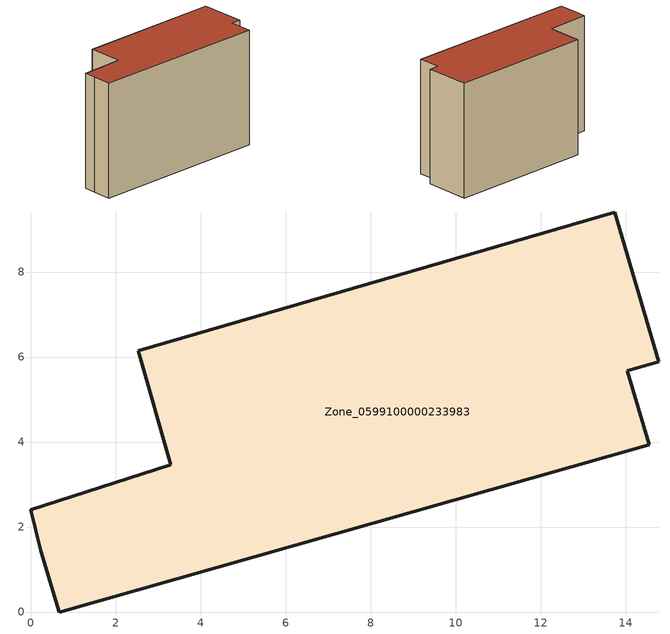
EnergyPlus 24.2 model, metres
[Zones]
Zone_0599100000233983
 floor ground (C_G): 14.55,3.93 0.67,0 0.24,1.44 0,2.4 3.29,3.46 2.53,6.15 13.74,9.41 14.78,5.89 14.04,5.67 z0
 wall outside (C_F): 14.78,5.89 13.74,9.41 2.53,6.15 3.29,3.46 0,2.4 0.24,1.44 0.67,0 14.55,3.93 14.04,5.67 14.78,5.89 z0:9.31
 roof outside (C_R): 14.55,3.93 14.04,5.67 14.78,5.89 13.74,9.41 2.53,6.15 3.29,3.46 0,2.4 0.24,1.44 0.67,0 z9.31
[BUILDING]
Pand.0599100000233983: North Axis=0; Terrain=City; Loads Convergence Tolerance Value=0.04; Temperature Convergence Tolerance Value=0.4; Solar Distribution=FullExterior; Maximum Number of Warmup Days=25; Minimum Number of Warmup Days=1
[Site:Location]
Rotterdam.The.Hague.AP_ZH_NLD Design_Conditions: Latitude=51.96; Longitude=4.45; Time Zone=1; Elevation=-4.5
[SITE:GROUNDTEMPERATURE:BUILDINGSURFACE]
18, 18, 18, 18, 18, 18, 18, 18, 18, 18, 18, 18
[MATERIAL] Thermal Absorptance=0.9; Solar Absorptance=0.7; Visible Absorptance=0.7
Name | Roughness | Thickness | Conductivity | Density | Specific Heat
G.TI.1946 | MediumSmooth | 0.15 | 1 | 540 | 1210
F.TI.1946 | Rough | 0.3 | 0.857143 | 1920 | 840
R.TI.1946 | MediumRough | 0.2 | 0.1 | 1500 | 1000
[CONSTRUCTION]
C_G: G.TI.1946
C_F: F.TI.1946
C_R: R.TI.1946
[ZONE]
Zone_0599100000233983: Type=1; Multiplier=1; Ceiling Height=Autocalculate; Volume=Autocalculate; Floor Area=autocalculate; Part of Total Floor Area=Yes
[ZONEINFILTRATION:DESIGNFLOWRATE]
Infil_Zone_0599100000233983: Zone or ZoneList or Space or SpaceList=Zone_0599100000233983; Schedule=AlwaysOn; Design Flow Rate Calculation Method=Flow/Area; Flow Rate per Floor Area=0.003; Constant Term Coefficient=1; Temperature Term Coefficient=0; Velocity Term Coefficient=0; Velocity Squared Term Coefficient=0
[HVACTEMPLATE:ZONE:IDEALLOADSAIRSYSTEM]
Zone_0599100000233983: Maximum Heating Supply Air Temperature=50; Minimum Cooling Supply Air Temperature=13; Maximum Heating Supply Air Humidity Ratio=0.0156; Minimum Cooling Supply Air Humidity Ratio=0.0077; Heating Limit=NoLimit; Cooling Limit=NoLimit; Dehumidification Control Type=ConstantSensibleHeatRatio; Cooling Sensible Heat Ratio=0.7; Dehumidification Setpoint=60; Humidification Control Type=None; Humidification Setpoint=30; Outdoor Air Method=None; Outdoor Air Flow Rate per Person=0.00944; Outdoor Air Flow Rate per Zone Floor Area=0; Outdoor Air Flow Rate per Zone=0; Demand Controlled Ventilation Type=None; Outdoor Air Economizer Type=NoEconomizer; Heat Recovery Type=None; Sensible Heat Recovery Effectiveness=0.7; Latent Heat Recovery Effectiveness=0.65
[ZONECONTROL:THERMOSTAT]
ThermostatControl_Zone_0599100000233983: Zone or ZoneList=Zone_0599100000233983; Control Type Schedule=DualSetpointControlType; Control 1=Thermostat_Zone_0599100000233983; Temperature Difference Between Cutout And Setpoint=0
[THERMOSTATSETPOINT:DUALSETPOINT]
Thermostat_Zone_0599100000233983: Heating Setpoint Temperature Schedule=HeatingSetpoint_Zone_0599100000233983; Cooling Setpoint Temperature Schedule=CoolingSetpoint_Zone_0599100000233983
[SCHEDULE:COMPACT]
HeatingSetpoint_Zone_0599100000233983: Through: 12/31, For: AllDays, Until: 24:00, 21
CoolingSetpoint_Zone_0599100000233983: Through: 12/31, For: AllDays, Until: 24:00, 24
DualSetpointControlType: Through: 12/31, For: AllDays, Until: 24:00, 4
AlwaysOn: Through: 12/31, For: AllDays, Until: 24:00, 1
